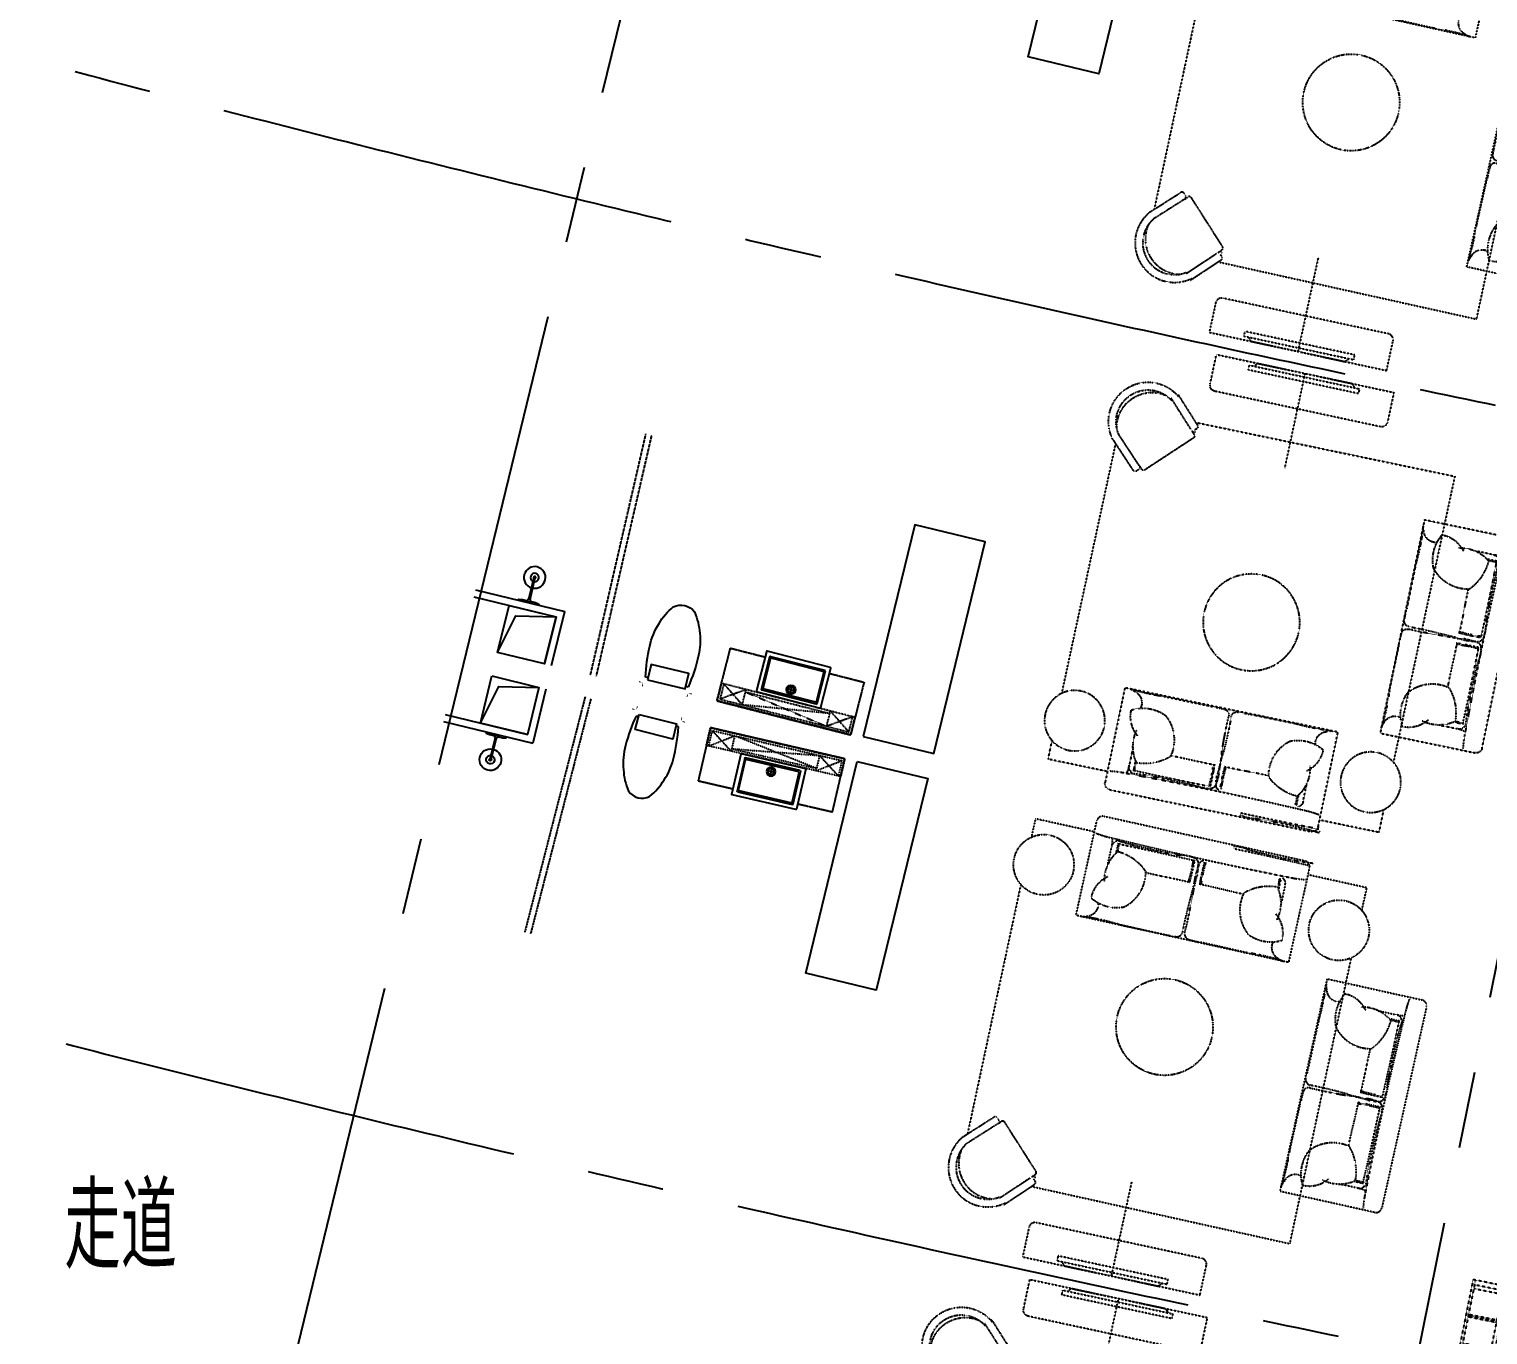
# Model space of a CAD drawing. Extents: x -668578 to 2331563, y -1202445 to 1620273.
# Drawn here: x 1102874 to 1114936, y 66347 to 77141 of the extents above; entities that cross this region are included whole.
import ezdxf

# ---------------------------------------------------------------- set-up
doc = ezdxf.new("R2010")
doc.units = 0
for name, pattern in [('CENTER2', [28.575, 19.05, -3.175, 3.175, -3.175]), ('CONTINOUS', [0]), ('DASH', [0.35, 0.25, -0.1]), ('XREF-ID.B3$0$DASH', [0.35, 0.25, -0.1])]:
    doc.linetypes.add(name, pattern=pattern)
doc.layers.get('0').update_dxf_attribs({"color": 8})
doc.layers.get('Defpoints').update_dxf_attribs({"color": 8})
for name, color, linetype in [('#标注', 8, 'Continuous'), ('#轴线', 8, 'CENTER2'), ('A-AL', 8, 'Continuous'), ('A-BEAM-PLAN-C', 8, 'Continuous'), ('A-DIMS-150', 8, 'Continuous'), ('LVTRY', 8, 'Continuous'), ('外轮廓', 8, 'Continuous'), ('建-文字', 8, 'Continuous')]:
    doc.layers.add(name, color=color, linetype=linetype)
doc.layers.add('Def point', color=8, linetype='Continuous', plot=False)
doc.styles.add('JHZX', font='jrs.shx', dxfattribs={"width": 0.6, "bigfont": 'jhz.shx'})
doc.styles.add('XD2008', font='xd-hzs.shx', dxfattribs={"width": 0.7, "bigfont": 'xd-hztxt.shx'})
doc.dimstyles.new('JZBZ-400', dxfattribs={"dimscale": 400, "dimtxt": 3, "dimasz": 1.5, "dimexe": 1, "dimexo": 1, "dimgap": 0.5, "dimtad": 1, "dimdec": 0, "dimdsep": 46, "dimtxsty": 'JHZX', "dimblk1": 'ARCHTICK', "dimblk2": 'ARCHTICK', "dimsah": 1, "dimcen": 0, "dimclrd": 1, "dimclre": 1, "dimclrt": 2, "dimazin": 2, "dimtfac": 1, "dimtdec": 0, "dimtix": 1, "dimtmove": 0, "dimatfit": 3, "dimfxl": 0, "dimtolj": 1, "dimlwd": -1, "dimlwe": -1, "dimarcsym": 0})

# ---------------------------------------------------------------- blocks, each defined once
blk = doc.blocks.new('_ARCHTICK')
at = {"color": 0, "linetype": 'ByBlock', "const_width": 0.15}
blk.add_lwpolyline([(-0.5, -0.5), (0.5, 0.5)], dxfattribs=at)
blk = doc.blocks.new('*D2939')
at = {"layer": '#标注', "ltscale": 300, "transparency": 16777216}
for p, q in [((-1773, -1481), (-9342, -7863)), ((165914, -92056), (164727, -101884))]:
    blk.add_line(p, q, dxfattribs=at)
blk.add_arc((197092, 166179), 269610, 220.13382, 263.11563, dxfattribs=at)
at = {"layer": 'Defpoints', "color": 0, "ltscale": 300, "transparency": 16777216}
for p in [(197092, 166179), (-1467, -1224), (40380, -53208), (165962, -91659)]:
    blk.add_point(p, dxfattribs=at)
at = {"layer": '#标注', "ltscale": 300, "transparency": 16777216, "xscale": 600, "yscale": 600, "zscale": 600}
for p, rotation in [((-9036, -7605), 130.1338192809485), ((164775, -101487), 353.1156299250187)]:
    blk.add_blockref('_ARCHTICK', p, dxfattribs=dict(at, rotation=rotation))
at = {"layer": '#标注', "ltscale": 300, "transparency": 16777216, "insert": (69342, -70334), "char_height": 1200, "attachment_point": 5, "rotation": 331.6247, "style": 'JHZX'}
blk.add_mtext('\\A1;42.98°', dxfattribs=at)
blk = doc.blocks.new('hbtytbbyt')
at = {"linetype": 'XREF-ID.B3$0$DASH', "ltscale": 0.3}
for p, q in [((0, 0), (-1, -156)), ((500, -2), (0, 0)), ((2800, 23), (2300, 25)), ((2799, -170), (2800, 23)), ((-3, -556), (3, -2666)), ((2801, -2987), (2797, -570)), ((-28, -2696), (187, -2483)), ((-28, -2696), (187, -2483)), ((232, -2529), (14, -2744)), ((217, -2483), (232, -2499)), ((232, -2529), (254, -2506)), ((621, -2846), (284, -2506)), ((1413, -2764), (1414, -3564)), ((596, -2901), (621, -2876)), ((586, -2913), (374, -3130)), ((421, -3173), (632, -2957)), ((609, -2977), (2801, -2987)), ((632, -2927), (617, -2912)), ((664, -3312), (664, -3562)), ((2114, -3260), (714, -3262)), ((2164, -3560), (2164, -3310)), ((1879, -3490), (949, -3492)), ((949, -3492), (949, -3532)), ((1879, -3530), (1879, -3490)), ((664, -3562), (2164, -3560)), ((949, -3532), (1879, -3530)), ((1019, -3561), (988, -3532)), ((1019, -3561), (1809, -3561)), ((1809, -3561), (1840, -3530))]:
    blk.add_line(p, q, dxfattribs=at)
for points in [[(497, -709), (500, 91, -0.414214), (551, 141), (2251, 133, -0.414214), (2300, 83), (2297, -717), (497, -709)], [(512, -10, 0.04282), (663, -21, 0.011569), (2165, -28, 0.03839), (2288, -18, -0.07976)], [(685, -342, 0.244175), (588, -541, 0.235398), (872, -556, 0.288726), (984, -232, 0.178897), (722, -122, 0.232884), (667, -388, 0.787595)], [(2111, -349, -0.244175), (2207, -549, -0.235398), (1922, -561, -0.288726), (1814, -236, -0.178897), (2077, -128, -0.232884), (2129, -395, -0.787595)], [(658, -571, -0.417143), (587, -695, -0.101164), (541, -709, -0.043149), (855, -707), (1245, -708, 0.025766), (1346, -706, 0.392553), (1386, -659, -0.019082), (1393, -341, 0.002059), (1394, -333)], [(2136, -578, 0.417143), (2206, -703, 0.101164), (2252, -717, 0.043149), (1939, -712), (1548, -709, -0.025766), (1447, -707, -0.392553), (1407, -660, 0.019082), (1404, -341, -0.002059), (1403, -333)], [(2640, -782), (3440, -786, -0.414214), (3490, -836), (3481, -2536, -0.414214), (3431, -2586), (2631, -2582), (2640, -782)], [(2778, -944, -0.417143), (2653, -873, -0.101164), (2640, -827, -0.043149), (2642, -1140), (2641, -1530, 0.025766), (2642, -1631, 0.392553), (2689, -1671, -0.019082), (3008, -1678, 0.002059), (3016, -1679)], [(3339, -797, 0.04282), (3328, -948, 0.011569), (3321, -2450, 0.03839), (3331, -2573, -0.07976)], [(3006, -971, 0.244175), (2808, -873, 0.235398), (2793, -1157, 0.288726), (3117, -1269, 0.178897), (3227, -1007, 0.232884), (2960, -952, 0.787595)], [(2771, -2421, 0.417143), (2646, -2491, 0.101164), (2631, -2537, 0.043149), (2637, -2224), (2640, -1833, -0.025766), (2642, -1732, -0.392553), (2689, -1693, 0.019082), (3008, -1689, -0.002059), (3016, -1688)], [(3000, -2396, -0.244175), (2800, -2492, -0.235398), (2788, -2208, -0.288726), (3113, -2099, -0.178897), (3220, -2362, -0.232884), (2953, -2414, -0.787595)]]:
    blk.add_lwpolyline(points, format="xyb", dxfattribs=at)
for centre, radius in [((148, -357), 250), ((2648, -369), 250), ((1408, -1456), 400)]:
    blk.add_circle(centre, radius, dxfattribs=at)
for centre, radius, start, end in [((1714, -151), 281, 79.2112, 103.5049), ((2052, 5560), 5444, 266.9093, 271.0203), ((2101, 2278), 2161, 271.2721, 275.6791), ((2316, 123), 4.64, 285.4742, 98.7227), ((517, -78), 149, 357.8033, 22.264), ((-22829, 19), 23495, 359.3605, 359.7302), ((713, -84), 47.9, 108.6421, 189.4408), ((699, -34), 4.64, 80.7268, 253.9753), ((934, 2118), 2161, 263.7705, 268.1774), ((1015, 5400), 5444, 268.4293, 272.5402), ((1298, -314), 281, 75.9447, 100.2384), ((1351, -87), 47.9, 350.0087, 70.8074), ((5685, -425), 4300, 175.6093, 176.6072), ((1449, -88), 47.9, 108.6421, 189.4408), ((-2889, -384), 4300, 2.8423, 3.8402), ((2086, -91), 47.9, 350.0087, 70.8074), ((25629, -214), 23495, 179.7194, 180.089), ((199, -259), 1198, 356.4967, 4.2696), ((2599, -271), 1198, 175.1799, 182.9528), ((-22829, 19), 23495, 359.0553, 359.0736), ((25629, -214), 23495, 180.3759, 180.3943), ((-22829, 19), 23495, 358.5622, 358.564), ((25629, -214), 23495, 180.8856, 180.8873), ((3367, 22544), 23495, 268.5622, 268.564), ((3367, 22544), 23495, 269.0553, 269.0736), ((3367, 22544), 23495, 269.3605, 269.7302), ((3265, -998), 47.9, 18.6421, 99.4408), ((3270, -802), 149, 267.8033, 292.264), ((5467, -1219), 2161, 173.7705, 178.1774), ((3314, -984), 4.64, 350.7268, 163.9753), ((8749, -1300), 5444, 178.4293, 182.5402), ((3034, -1583), 281, 345.9447, 10.2384), ((3089, -484), 1198, 266.4967, 274.2696), ((3078, -2884), 1198, 85.1799, 92.9528), ((2924, -5971), 4300, 85.6093, 86.6072), ((2965, 2604), 4300, 272.8423, 273.8402), ((3261, -1636), 47.9, 260.0087, 340.8074), ((3261, -1734), 47.9, 18.6421, 99.4408), ((3033, -1784), 281, 349.2112, 13.5049), ((8745, -2122), 5444, 176.9093, 181.0203), ((5462, -2171), 2161, 181.2721, 185.6791), ((3258, -2371), 47.9, 260.0087, 340.8074), ((3308, -2386), 4.64, 195.4742, 8.7227), ((202, -2498), 21.2, 44.7248, 134.7248), ((217, -2514), 21.2, 314.7248, 44.7248), ((269, -2521), 21.2, 44.7248, 134.7248), ((3135, -25914), 23495, 90.8856, 90.8873), ((3135, -25914), 23495, 90.3759, 90.3943), ((3135, -25914), 23495, 89.7194, 90.089), ((3262, -2568), 149, 67.1855, 91.6463), ((226, -2901), 326, 140.6816, 308.5033), ((226, -2900), 263, 143.6484, 306.2631), ((269, -2858), 292, 168.2618, 281.1878), ((613, -2914), 21.2, 44.7248, 134.7248), ((606, -2861), 21.2, 314.7248, 44.7248), ((617, -2942), 21.2, 315.7354, 45.7354), ((714, -3312), 50, 90.0701, 180.0701), ((2114, -3310), 50, 0.0701, 90.0701)]:
    blk.add_arc(centre, radius, start, end, dxfattribs=at)
for points, knots in [([(2308, 100), (2207, 102), (2015, 105), (1797, 105), (1679, 105), (1652, 105)], [0, 0, 0, 0, 302.434168, 574.75593, 655.176, 655.176, 655.176, 655.176]), ([(707, -57), (808, -56), (999, -55), (1218, -57), (1335, -58), (1362, -59)], [0, 0, 0, 0, 302.434168, 574.75593, 655.176, 655.176, 655.176, 655.176]), ([(712, -51), (711, -78), (711, -107), (711, -135), (711, -137)], [0, 0, 0, 0, 81.223458, 85.934134, 85.934134, 85.934134, 85.934134]), ([(1348, -55), (1349, -83), (1351, -134), (1348, -198), (1345, -234), (1345, -246)], [0, 0, 0, 0, 82.269455, 153.955563, 191.385536, 191.385536, 191.385536, 191.385536]), ([(1359, -55), (1359, -82), (1359, -134), (1359, -197), (1356, -234), (1355, -246)], [0, 0, 0, 0, 81.223458, 153.900336, 191.33031, 191.33031, 191.33031, 191.33031]), ([(1441, -56), (1441, -83), (1440, -134), (1439, -198), (1442, -234), (1442, -247)], [0, 0, 0, 0, 81.223458, 153.900336, 191.33031, 191.33031, 191.33031, 191.33031]), ([(1452, -56), (1450, -83), (1448, -134), (1450, -198), (1452, -234), (1453, -247)], [0, 0, 0, 0, 82.269455, 153.955563, 191.385536, 191.385536, 191.385536, 191.385536]), ([(2088, -57), (2088, -85), (2088, -113), (2088, -142), (2088, -143)], [0, 0, 0, 0, 81.223458, 85.934134, 85.934134, 85.934134, 85.934134]), ([(986, -241), (1000, -241), (1114, -243), (1140, -239), (1334, -241), (1360, -241)], [281.623434, 281.623434, 281.623434, 281.623434, 324.409835, 826.166979, 905.174903, 905.174903, 905.174903, 905.174903]), ([(1812, -245), (1798, -245), (1684, -246), (1658, -242), (1464, -241), (1438, -241)], [281.623434, 281.623434, 281.623434, 281.623434, 324.409835, 826.166979, 905.174903, 905.174903, 905.174903, 905.174903]), ([(3298, -997), (3271, -997), (3242, -996), (3213, -996), (3212, -996)], [0, 0, 0, 0, 81.223458, 85.934134, 85.934134, 85.934134, 85.934134]), ([(3292, -992), (3293, -1093), (3294, -1285), (3291, -1503), (3290, -1621), (3290, -1647)], [0, 0, 0, 0, 302.434168, 574.75593, 655.176, 655.176, 655.176, 655.176]), ([(3108, -1271), (3108, -1285), (3106, -1399), (3109, -1425), (3108, -1619), (3108, -1645)], [281.623434, 281.623434, 281.623434, 281.623434, 324.409835, 826.166979, 905.174903, 905.174903, 905.174903, 905.174903]), ([(3294, -1633), (3266, -1634), (3215, -1636), (3151, -1633), (3115, -1631), (3102, -1630)], [0, 0, 0, 0, 82.269455, 153.955563, 191.385536, 191.385536, 191.385536, 191.385536]), ([(3293, -1644), (3266, -1644), (3215, -1644), (3151, -1644), (3115, -1641), (3102, -1640)], [0, 0, 0, 0, 81.223458, 153.900336, 191.33031, 191.33031, 191.33031, 191.33031]), ([(3293, -1726), (3266, -1726), (3215, -1725), (3151, -1724), (3114, -1727), (3102, -1728)], [0, 0, 0, 0, 81.223458, 153.900336, 191.33031, 191.33031, 191.33031, 191.33031]), ([(3293, -1737), (3266, -1736), (3214, -1733), (3151, -1735), (3114, -1738), (3102, -1738)], [0, 0, 0, 0, 82.269455, 153.955563, 191.385536, 191.385536, 191.385536, 191.385536]), ([(3104, -2097), (3104, -2083), (3103, -1969), (3107, -1943), (3108, -1749), (3108, -1723)], [281.623434, 281.623434, 281.623434, 281.623434, 324.409835, 826.166979, 905.174903, 905.174903, 905.174903, 905.174903]), ([(3285, -2378), (3287, -2277), (3290, -2085), (3290, -1867), (3290, -1749), (3290, -1722)], [0, 0, 0, 0, 302.434168, 574.75593, 655.176, 655.176, 655.176, 655.176]), ([(3291, -2373), (3264, -2373), (3235, -2373), (3207, -2373), (3205, -2373)], [0, 0, 0, 0, 81.223458, 85.934134, 85.934134, 85.934134, 85.934134])]:
    blk.add_open_spline(points, degree=3, knots=knots, dxfattribs=at)
for points in [[(722, -51), (721, -75), (720, -100), (720, -124)], [(2077, -57), (2078, -82), (2079, -106), (2079, -130)], [(3298, -1008), (3273, -1007), (3249, -1005), (3225, -1005)], [(3291, -2362), (3267, -2363), (3243, -2364), (3218, -2364)]]:
    blk.add_open_spline(points, degree=3, dxfattribs=at)
blk = doc.blocks.new('Swcwrv4tv')
at = {"linetype": 'XREF-ID.B3$0$DASH', "ltscale": 0.3}
for p, q in [((20, -240), (1330, -240)), ((20, -250), (1330, -250)), ((20, -260), (1330, -260))]:
    blk.add_line(p, q, dxfattribs=at)
for points in [[(0, 0), (0, -550), (1350, -550), (1350, 0)], [(20, -20), (20, -550), (1330, -550), (1330, -20)], [(149, -460), (149, -40), (179, -40), (179, -460)], [(219, -460), (219, -40), (249, -40), (249, -460)], [(359, -460), (359, -40), (389, -40), (389, -460)], [(429, -460), (429, -40), (459, -40), (459, -460)], [(499, -460), (499, -40), (529, -40), (529, -460)], [(569, -460), (569, -40), (599, -40), (599, -460)], [(779, -460), (779, -40), (809, -40), (809, -460)], [(849, -460), (849, -40), (879, -40), (879, -460)], [(919, -460), (919, -40), (949, -40), (949, -460)], [(989, -460), (989, -40), (1019, -40), (1019, -460)], [(1059, -460), (1059, -40), (1089, -40), (1089, -460)], [(1330, -480), (650, -480), (650, -510), (1330, -510)], [(20, -540), (700, -540), (700, -510), (20, -510)]]:
    blk.add_lwpolyline(points, close=True, dxfattribs=at)
blk = doc.blocks.new('XREF-ID.ABCD$0$马桶')
at = {"ltscale": 0.5}
for points, format in [([(-188, 30, 10, 0, 0), (-195, 0, 0, 0, 0.053113), (-225, -286, 0, 0, 0.094029), (-192, -490, 0, 0, 0.0979), (-106, -658, 0, 0, 0.39929), (106, -658, 0, 0, 0.087816), (192, -490, 0, 0, 0.089191), (225, -305, 0, 0, 0.054931), (195, 0, 0, 10, 0), (188, 30, 10, 10, 0)], "xyseb"), ([(224, 0, 10, 0, 0), (195, 0, 0, 0, 0), (-195, 0, 0, 10, 0), (-225, 0, 10, 10, 0)], "xyseb"), ([(-180, -50, 0.049028), (-205, -306, 0.094674), (-173, -505, 0.097919), (-90, -666, 0.382959), (90, -666, 0.087635), (173, -504, 0.08979), (205, -325, 0.05091), (180, -50, 0.046704)], "xyb")]:
    blk.add_lwpolyline(points, format=format, dxfattribs=at)
for points in [[(-160, -50), (-180, -50)], [(180, -50), (160, -50)]]:
    blk.add_lwpolyline(points, dxfattribs=at)
blk.add_lwpolyline([(-160, -30), (160, -30), (160, -160), (-160, -160)], close=True, dxfattribs=at)
blk = doc.blocks.new('XREF-ID.ABCD$0$DSAFAS124SDA')
at = {"ltscale": 0.5}
for p, q in [((18910, 19911), (18900, 19911)), ((18910, 19849), (18910, 19911)), ((18900, 19849), (18910, 19849)), ((18910, 19890), (18930, 19890)), ((18910, 19870), (18930, 19870)), ((18930, 19870), (18930, 19890)), ((18930, 19885), (19115, 19885)), ((18930, 19875), (19115, 19875))]:
    blk.add_line(p, q, dxfattribs=at)
for points in [[(18900, 19965), (18910, 19965), (18915, 19935), (18915, 19890)], [(18915, 19870), (18915, 19825), (18910, 19795), (18900, 19795)]]:
    blk.add_lwpolyline(points, dxfattribs=at)
for radius, start, end in [(89.5, 183.2025, 176.7975), (35, 188.2132, 171.7868), (9, 213.749, 146.251), (5, 270, 90)]:
    blk.add_arc((19115, 19880), radius, start, end, dxfattribs=at)
blk = doc.blocks.new('XREF-ID.ABCD$0$A$C1BB74E00')
at = {"ltscale": 0.5}
for p, q in [((108, 347), (108, 69)), ((113, 352), (577, 352)), ((117, 79), (117, 336)), ((120, 339), (570, 339)), ((302, 290), (388, 290)), ((345, 333), (345, 247)), ((573, 79), (573, 336)), ((582, 347), (582, 69)), ((577, 64), (113, 64)), ((570, 76), (120, 76))]:
    blk.add_line(p, q, dxfattribs=at)
blk.add_lwpolyline([(70, 378), (70, 35, 0.414214), (75, 30), (615, 30, 0.414214), (620, 35), (620, 378)], format="xyb", dxfattribs=at)
blk.add_lwpolyline([(70, 378), (620, 378)], dxfattribs=at)
for radius in [37.5, 26]:
    blk.add_circle((345, 290), radius, dxfattribs=at)
for centre, radius, start, end in [((113, 347), 5, 90, 180), ((120, 336), 3, 90, 180), ((570, 336), 3, 0, 90), ((577, 347), 5, 0, 90), ((113, 69), 5, 180, 270), ((120, 79), 3, 180, 270), ((570, 79), 3, 270, 0), ((577, 69), 5, 270, 0)]:
    blk.add_arc(centre, radius, start, end, dxfattribs=at)
blk = doc.blocks.new('nnnnhn')
at = {"linetype": 'XREF-ID.B3$0$DASH', "ltscale": 0.3}
for p, q in [((1140, 0), (0, 0)), ((0, 0), (0, -450)), ((0, 0), (1140, 0)), ((0, -150), (0, 0)), ((1140, -450), (1140, 0)), ((1140, 0), (1140, -150)), ((20, -20), (1120, -20)), ((20, -150), (20, -20)), ((20, -150), (210, -20)), ((210, -150), (20, -20)), ((210, -20), (210, -150)), ((930, -130), (210, -20)), ((210, -130), (930, -20)), ((930, -20), (930, -150)), ((1120, -150), (930, -20)), ((930, -150), (1120, -20)), ((1120, -20), (1120, -150)), ((1140, -150), (0, -150)), ((1120, -150), (20, -150)), ((210, -130), (930, -130)), ((0, -450), (295, -450)), ((845, -450), (1140, -450))]:
    blk.add_line(p, q, dxfattribs=at)
at = {"linetype": 'DASH', "ltscale": 0.5}
blk.add_lwpolyline([(845, -450), (1140, -450), (1140, 0), (0, 0), (0, -450), (295, -450)], dxfattribs=at)
at = {"color": 8, "linetype": 'DASH', "ltscale": 0.5, "extrusion": (0, 0, -1), "zscale": -1}
blk.add_blockref('XREF-ID.ABCD$0$A$C1BB74E00', (-915, -530), dxfattribs=at)
blk = doc.blocks.new('DSGDFG')
at = {"layer": '#标注', "ltscale": 300}
blk.add_arc((197092.2, 166179.2), 257800, 220.136073, 263.11563, dxfattribs=at)
at = {"layer": '#轴线', "ltscale": 200}
for p, q in [((135712.6, -86165.5), (152304.6, -17952.1)), ((145722.9, -88382.9), (159607.6, -19576.5))]:
    blk.add_line(p, q, dxfattribs=at)
for radius in [220600, 228400, 236200, 244000, 251800, 257800]:
    blk.add_arc((197092.2, 166179.2), radius, 218.438892, 265.140584, dxfattribs=at)
at = {"layer": '#标注', "ltscale": 300}
dim = blk.add_angular_dim_3p(base=(40379.7, -53208.3), center=(197092.1, 166179.2), p1=(-1467, -1223.5), p2=(165961.7, -91658.5), dimstyle='JZBZ-400', override={"dimclrd": 256, "dimclre": 256, "dimclrt": 256}, dxfattribs=at)
dim.commit()
dim.dimension.update_dxf_attribs({"geometry": '*D2939', "text_midpoint": (69341.6, -70334.5)})

msp = doc.modelspace()

# ---------------------------------------------------------------- linework, layer by layer
at = {"layer": 'A-AL'}
msp.add_lwpolyline([(1118355.3, 81975.4, 0.1374564), (1116892.4, 82729.6, -0.1495092), (1008196, 142063.6, 0.4157146), (1003871.8, 142100.4), (971684.6, 110294.9, 0.412976), (971649.8, 105990.9, 0.1494419), (1106711.2, 32398.8, 0.3779271), (1110215.5, 34407.4)], format="xyb", dxfattribs=at)
at = {"layer": 'A-AL', "linetype": 'DASH'}
msp.add_lwpolyline([(1007464.8, 131779.9), (981168.2, 103658.7, 0.4125655), (981313.8, 99348.1, 0.1401637), (1109094.2, 33959.9, 0.4129138), (1112673.3, 36349.1), (1121228.6, 78745, 0.4158512), (1118825.4, 82341.4, -0.0570612), (1072922.5, 96920.6, 0.041227), (1069111, 98265, 0.0515723), (1064119.6, 99038.1), (1062567.6, 99116.7, -0.1166495), (1052200.4, 102130.1, -0.0581911), (1011774.8, 131925.5, 0.4145967)], format="xyb", close=True, dxfattribs=at)
at = {"layer": 'A-BEAM-PLAN-C', "linetype": 'CONTINOUS'}
for points in [[(1106842.5, 72376.4), (1107231.2, 72281.8), (1107136.6, 71893.2), (1106748, 71987.7), (1106842.5, 72376.4)], [(1106700.7, 71793.4), (1107089.4, 71698.8), (1106994.8, 71310.2), (1106606.2, 71404.7), (1106700.7, 71793.4)]]:
    msp.add_lwpolyline(points, dxfattribs=at)
at = {"layer": 'A-DIMS-150'}
for points in [[(1106748, 71987.7), (1106899.2, 72289.5), (1107231.2, 72281.8)], [(1106606.2, 71404.7), (1106757.4, 71706.5), (1107089.4, 71698.8)]]:
    msp.add_lwpolyline(points, dxfattribs=at)
at = {"layer": 'Def point'}
for points in [[(1111561.8, 78662.1), (1112144.8, 78520.3), (1111719.4, 76771.3), (1111136.4, 76913.1)], [(1109772, 71293.9), (1110355, 71152.1), (1110780.4, 72901.1), (1110197.4, 73042.9)], [(1109721.6, 71086.6), (1110304.6, 70944.8), (1109879.2, 69195.8), (1109296.2, 69337.6)]]:
    msp.add_lwpolyline(points, close=True, dxfattribs=at)
at = {"layer": 'LVTRY', "linetype": 'DASH'}
for p, q in [((1107516.4, 71804), (1107974.7, 73795.3)), ((1107565, 71792.4), (1108023.2, 73783.3)), ((1107471.1, 71619.7), (1106972.3, 69674.3)), ((1107519.5, 71607.2), (1107020.9, 69662.8))]:
    msp.add_line(p, q, dxfattribs=at)
at = {"layer": 'LVTRY', "linetype": 'Continuous'}
for p, q in [((1106565.2, 72505.6), (1107303.7, 72326)), ((1106551, 72447.3), (1107231.2, 72281.8)), ((1107136.8, 71893.9), (1107231.2, 72281.8)), ((1107194.9, 71878.8), (1107303.7, 72326)), ((1107089.6, 71699.6), (1106997.4, 71320.8)), ((1107147.9, 71685.6), (1107038.9, 71237.7)), ((1106300.5, 71417.3), (1107038.9, 71237.7)), ((1106314.7, 71475.6), (1106994.8, 71310.2))]:
    msp.add_line(p, q, dxfattribs=at)
at = {"layer": '外轮廓', "color": 3}
for points in [[(1074437.6, 95756.9, -0.0962245), (1007874.3, 141748.9, 0.4157146), (1004188.1, 141780.3), (972000.9, 109974.8, 0.412976), (971971.2, 106305.8, 0.1494419), (1106801.6, 32839.7, 0.3546026), (1109712.2, 34352.5, 0.3546026)], [(1069984.6, 97547.9, -0.0905266), (1007731.4, 141609.1, 0.4157146), (1004328.7, 141638.1), (972141.5, 109832.6, 0.412976), (972114.1, 106445.8, 0.1494419), (1106841.7, 33035.6, 0.3452345), (1109495.6, 34359.2)]]:
    msp.add_lwpolyline(points, format="xyb", dxfattribs=at)

# ---------------------------------------------------------------- block references
at = {"layer": '#标注'}
msp.add_blockref('DSGDFG', (962448.9, 123910), dxfattribs=at)
at = {"layer": 'Def point'}
for name, p, rotation in [('hbtytbbyt', (1112739, 78256.2), 347.7658836371824), ('hbtytbbyt', (1111195.4, 70613), 347.7658836371824), ('Swcwrv4tv', (1116029.1, 65996.7), 168.5912288879751)]:
    msp.add_blockref(name, p, dxfattribs=dict(at, rotation=rotation))
at = {"layer": 'Def point', "xscale": -1, "rotation": 167.9812086948898}
for p in [(1111301.3, 71105.7), (1109758.2, 63458.8)]:
    msp.add_blockref('hbtytbbyt', p, dxfattribs=at)
at = {"layer": 'LVTRY', "linetype": 'DASH', "ltscale": 0.5, "rotation": 76.32902802312695}
msp.add_blockref('XREF-ID.ABCD$0$DSAFAS124SDA', (1121853.7, 49335.8), dxfattribs=at)
at = {"layer": 'LVTRY', "color": 8, "linetype": 'Continuous', "xscale": -1}
for name, p, rotation in [('XREF-ID.ABCD$0$马桶', (1108135.9, 71694.8), 166.7843056393841), ('nnnnhn', (1108562.2, 71587.5), 165.6929655372664)]:
    msp.add_blockref(name, p, dxfattribs=dict(at, rotation=rotation))
at = {"layer": 'LVTRY', "color": 8, "linetype": 'Continuous'}
for name, p, rotation in [('XREF-ID.ABCD$0$马桶', (1108080.3, 71466.2), 345.8737504068908), ('nnnnhn', (1108508.3, 71365.7), 346.9650905090086)]:
    msp.add_blockref(name, p, dxfattribs=dict(at, rotation=rotation))
at = {"layer": 'LVTRY', "linetype": 'DASH', "ltscale": 0.5, "xscale": -1, "rotation": 76.32902801986256}
msp.add_blockref('XREF-ID.ABCD$0$DSAFAS124SDA', (1130522.7, 84976.6), dxfattribs=at)

# ---------------------------------------------------------------- texts
at = {"layer": '建-文字', "style": 'XD2008', "width": 0.7}
msp.add_text('走道', height=700, dxfattribs=at).set_placement((1103165.7, 66894))

doc.saveas('drawing.dxf')
